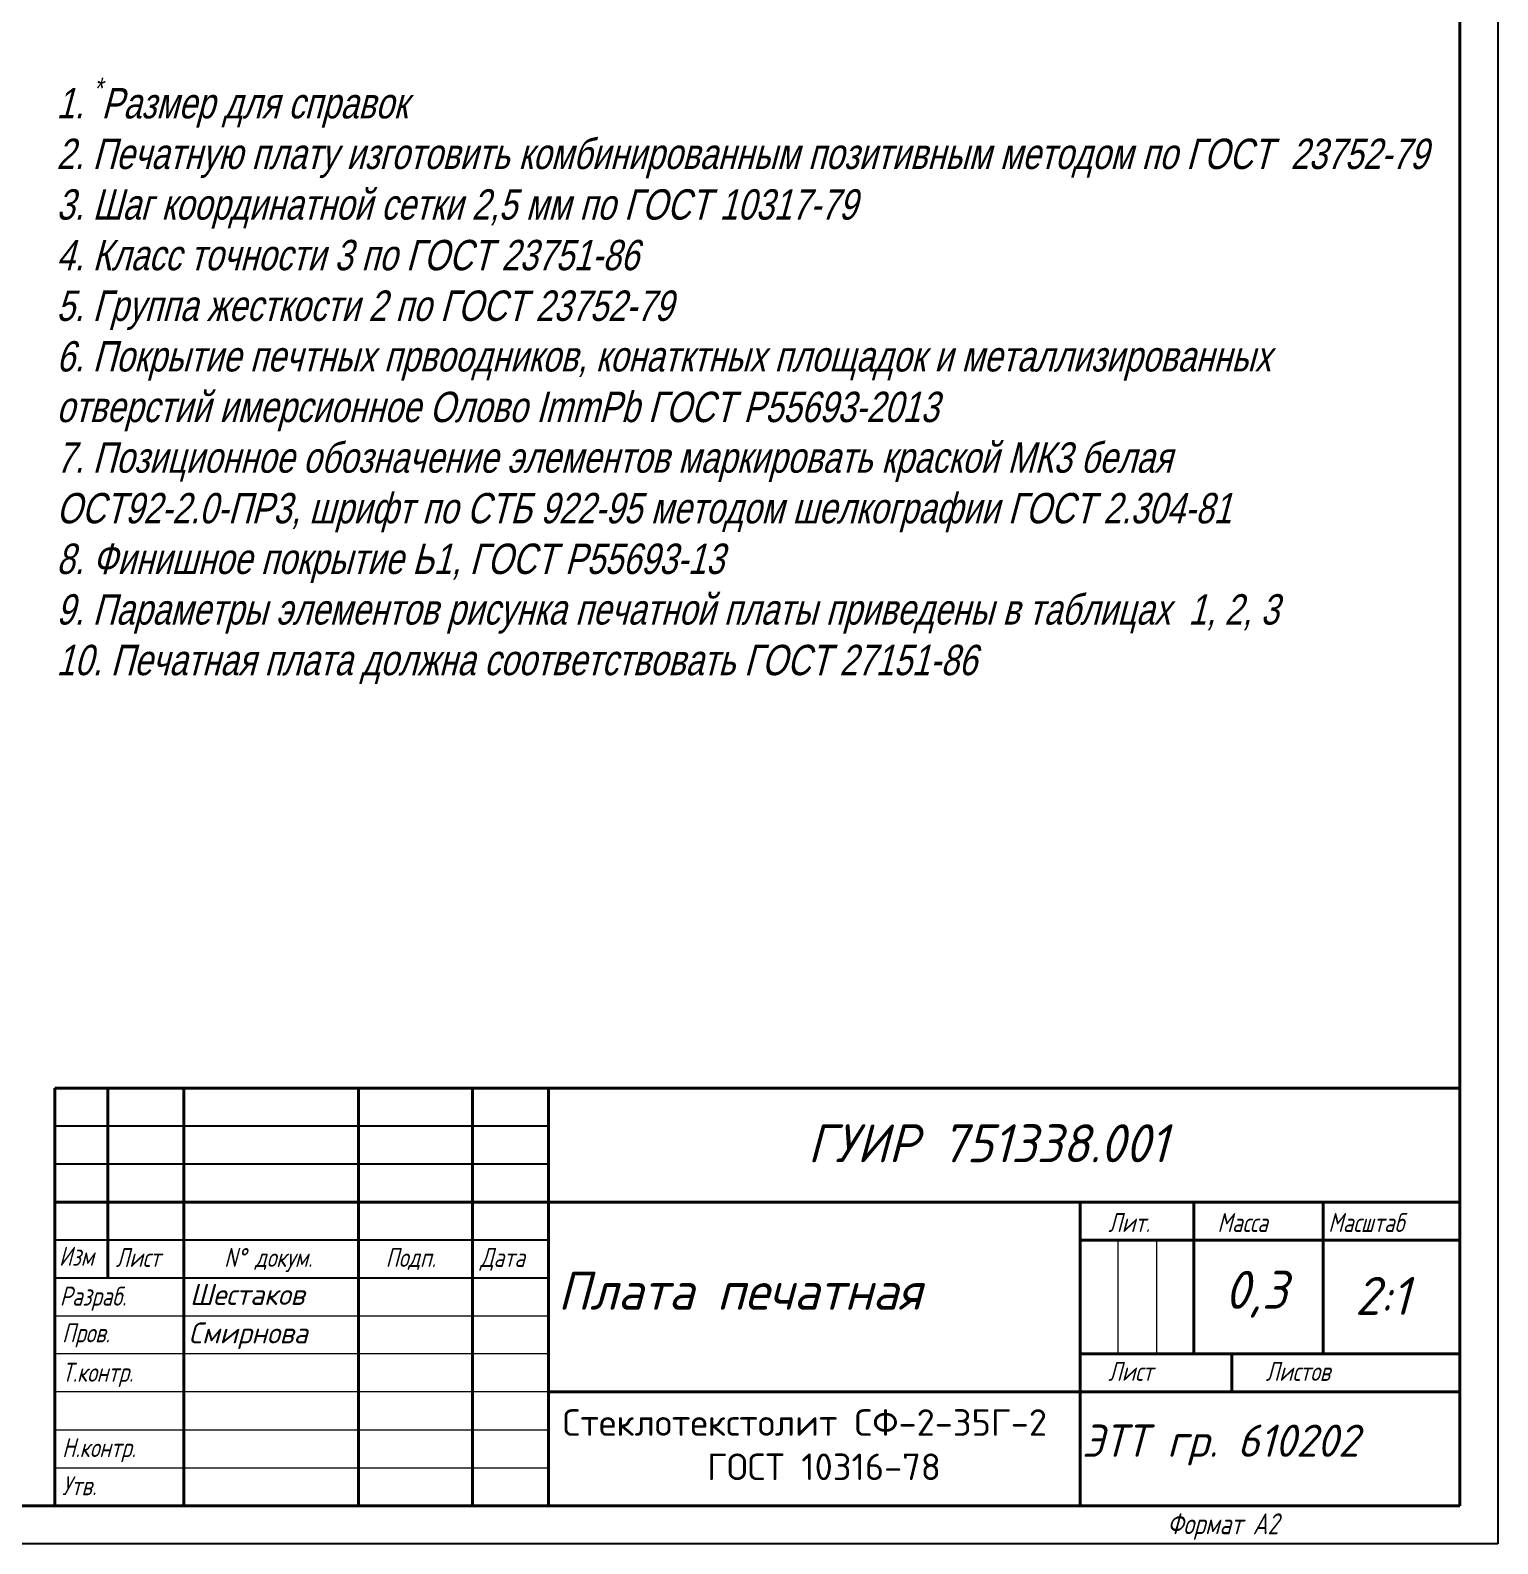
# Model space of a CAD drawing. Header units: millimetres. Extents: x 40 to 3761, y -469 to 920.
# Drawn here: x 3542.8 to 3736.1, y -21.2 to 178.2 of the extents above; entities that cross this region are included whole.
import ezdxf

# ---------------------------------------------------------------- set-up
doc = ezdxf.new("R2010")
doc.units = ezdxf.units.MM
doc.layers.add('KONTUR', color=7, linetype='Continuous')
doc.layers.add('MultiLayer', color=9, linetype='Continuous')
for name, color, linetype, lineweight in [('Основная', 7, 'Continuous', 40), ('текст', 7, 'Continuous', 30), ('тонкая', 7, 'Continuous', 20)]:
    doc.layers.add(name, color=color, linetype=linetype, lineweight=lineweight)
doc.styles.add('ESKD', font='standarteskd.shx', dxfattribs={"width": 0.8, "oblique": 15})
doc.styles.add('стиль1', font='romans.shx', dxfattribs={"width": 0.75, "oblique": 15, "height": 3.5})

msp = doc.modelspace()

# ---------------------------------------------------------------- linework, layer by layer
for p, q in [((3611.065, 33.808), (3546.065, 33.808)), ((3611.065, 28.808), (3546.065, 28.808)), ((3611.065, 18.808), (3546.065, 18.808)), ((3611.065, 13.808), (3546.065, 13.808)), ((3681.065, -16.192), (3681.065, -16.192))]:
    msp.add_line(p, q)
at = {"layer": 'KONTUR'}
for p, q in [((3736.065, 398.808), (3736.065, -21.192)), ((3736.065, -21.192), (3139.065, -21.192))]:
    msp.add_line(p, q, dxfattribs=at)
at = {"layer": 'Основная'}
for p, q in [((3731.065, -16.192), (3731.065, 393.808)), ((3546.065, 38.808), (3546.065, -16.192)), ((3731.065, 38.808), (3546.065, 38.808)), ((3553.065, 13.808), (3553.065, 38.808)), ((3563.065, 38.808), (3563.065, -16.192)), ((3586.065, -16.192), (3586.065, 38.808)), ((3601.065, 38.808), (3601.065, -16.192)), ((3611.065, 38.808), (3611.065, -16.192)), ((3546.065, 23.808), (3731.065, 23.808)), ((3681.065, 23.808), (3681.065, -16.192)), ((3696.065, 23.808), (3696.065, 3.808)), ((3713.065, 23.808), (3713.065, 3.808)), ((3681.065, 18.808), (3731.065, 18.808)), ((3731.065, 3.808), (3681.065, 3.808)), ((3701.065, 3.808), (3701.065, -1.192)), ((3731.065, -1.192), (3611.065, -1.192)), ((3731.065, -16.192), (3147.065, -16.192))]:
    msp.add_line(p, q, dxfattribs=at)
at = {"layer": 'тонкая'}
for p, q in [((3686.053, 18.599), (3686.053, 3.808)), ((3691.131, 18.599), (3691.131, 3.808)), ((3546.065, 8.808), (3611.065, 8.808)), ((3611.065, 3.808), (3546.065, 3.808)), ((3611.065, -1.192), (3546.065, -1.192))]:
    msp.add_line(p, q, dxfattribs=at)
for points in [[(3546.065, -6.192), (3611.065, -6.192)], [(3546.065, -11.192), (3611.065, -11.192)]]:
    msp.add_lwpolyline(points, dxfattribs=at)

# ---------------------------------------------------------------- texts
at = {"attachment_point": 1}
for s, width, heights, insert, char_height in [('{\\fGOST type B|b0|i1|c204|p2;ГУИР 751338.001}', 68.69002, [0], (3645.209, 34.063), 5), ('{\\fGOST type B|b0|i1|c204|p2;Плата печатная}', 68.69002, [0], (3612.305, 14.631), 5), ('{\\fGOST type B|b0|i1|c204|p2;0,3}', 14.92518, [0], (3700.111, 14.757), 5), ('{\\fGOST type B|b0|i1|c204|p34;2:1}', 14.92518, [0], (3717.27, 13.96), 5), ('{\\fGOST type B|b0|i1|c204|p2;Шестаков}', 68.69002, [0], (3563.865, 13.023), 2.75365), ('{\\fGOST type B|b0|i1|c204|p2;Смирнова}', 68.69002, [0], (3563.691, 7.953), 2.75365), ('{\\fGOST type B|b0|i1|c204|p2;ЭТТ гр. 610202}', 52.85516, [6.5], (3681.318, -5.498), 4.23984)]:
    msp.add_mtext_dynamic_manual_height_columns(s, width=width, gutter_width=50, heights=heights, dxfattribs=dict(at, insert=insert, char_height=char_height))
at = {"color": 0, "lineweight": 20, "insert": (3607.985, -3.476), "char_height": 3.5, "width": 76.0381, "attachment_point": 1}
msp.add_mtext('\\pi4.94405;{\\fISOCPEUR|b0|i0|c204|p34;Стеклотекстолит СФ-2-35Г-2\\P\\pi21.74405; ГОСТ 10316-78}', dxfattribs=at)
at = {"layer": 'MultiLayer', "color": 0, "lineweight": -2, "insert": (3546.28, 171.933), "char_height": 4, "attachment_point": 1, "style": 'ESKD'}
msp.add_mtext_dynamic_manual_height_columns('\\A1;1. {\\H0.7x;\\S*^ ;}Размер для справок\\P2. Печатную плату изготовить комбинированным позитивным методом по ГОСТ  23752-79\\P3. Шаг координатной сетки 2,5 мм по ГОСТ 10317-79\\P4. Класс точности 3 по ГОСТ 23751-86\\P5. Группа жесткости 2 по ГОСТ 23752-79{\\A0; \\P6. Покрытие печтных првоодников, конатктных площадок и металлизированных отверстий имерсионное Олово ImmPb ГОСТ Р55693-2013\\P7. Позиционное обозначение элементов маркировать краской МК3 белая ОСТ92-2.0-ПР3, шрифт по СТБ 922-95 методом шелкографии ГОСТ 2.304-81\\P8. Финишное покрытие Ь1, ГОСТ Р55693-13\\P9. Параметры элементов рисунка печатной платы приведены в таблицах  1, 2, 3\\P10. Печатная плата должна соответствовать ГОСТ 27151-86}', width=173, gutter_width=50, heights=[0], dxfattribs=at)
at = {"layer": 'текст', "style": 'стиль1', "oblique": 15, "width": 0.75}
for s, height, p in [('Лит.', 2.5, (3684.783, 19.873)), ('Масса', 2.5, (3699.158, 19.873)), ('Масштаб', 2.5, (3713.75, 19.873)), ('Изм', 2.5, (3546.611, 15.42)), ('Лист', 2.5, (3554.086, 15.27)), ('N%%d докум. ', 2.5, (3568.37, 15.27)), ('Подп.', 2.5, (3589.623, 15.27)), ('Дата', 2.5, (3602.074, 15.27)), ('Разраб.', 2.5, (3546.727, 10.169)), ('Пров.', 2.5, (3547.028, 5.337)), ('Т.контр.', 2.5, (3547.028, 0.142)), ('Лист', 2.5, (3684.783, 0.259)), ('Листов', 2.5, (3705.508, 0.259)), ('Н.контр.', 2.5, (3547.028, -9.78)), ('Утв.', 2.5, (3547.028, -14.8)), ('Формат А2', 2.75, (3692.53, -19.942))]:
    msp.add_text(s, height=height, dxfattribs=at).set_placement(p)

doc.saveas('drawing.dxf')
